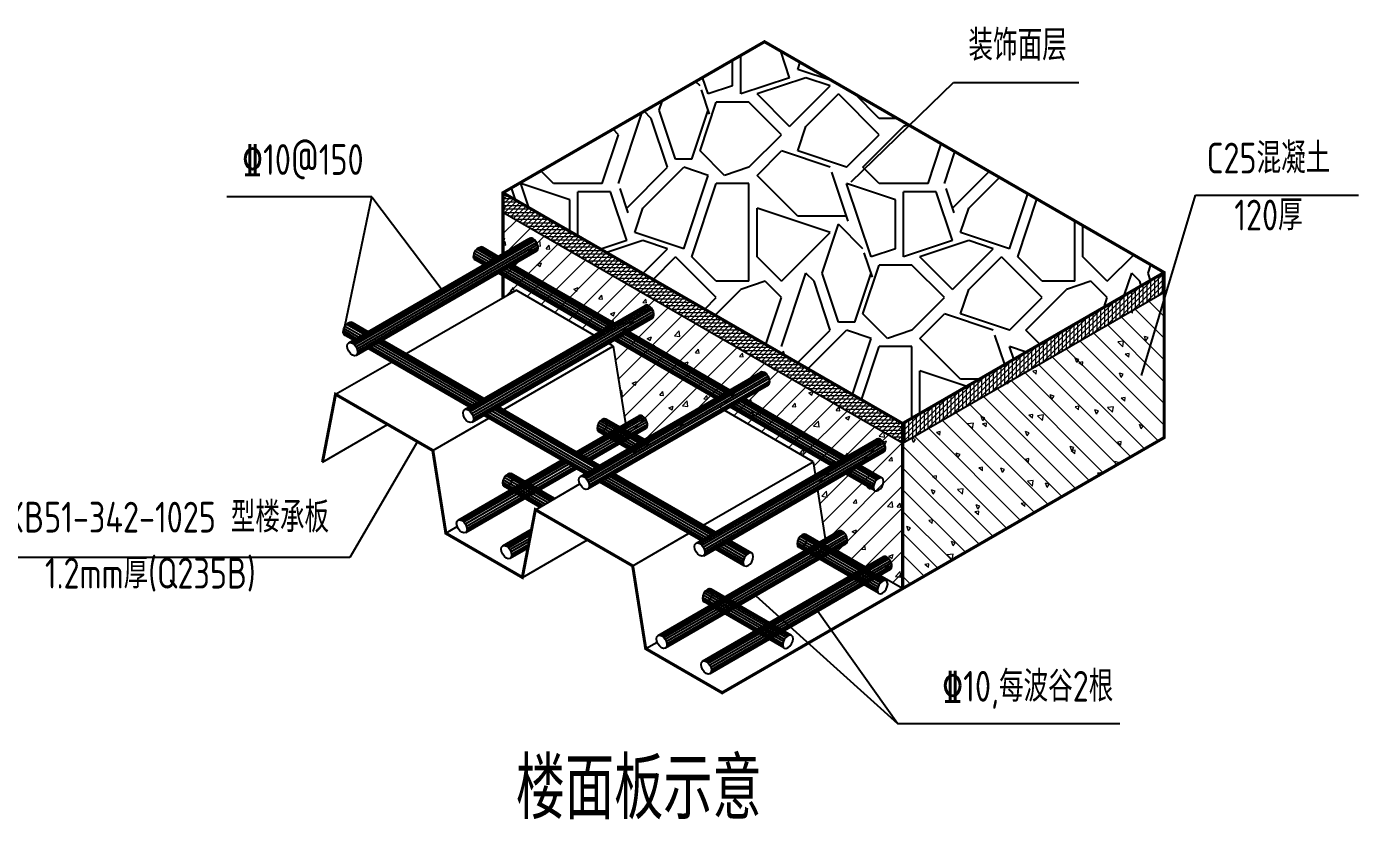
# Model space of a CAD drawing. Extents: x 180850 to 1400258, y 48356 to 327067.
# Drawn here: x 628122 to 647631, y 151313 to 162925 of the extents above; entities that cross this region are included whole.
import ezdxf
from ezdxf.enums import TextEntityAlignment as Align

# ---------------------------------------------------------------- set-up
doc = ezdxf.new("R2010")
doc.units = 0
doc.header["$LTSCALE"] = 1000
for name, color, linetype in [('NUM', 7, 'Continuous'), ('PZ', 202, 'Continuous'), ('REIN', 1, 'Continuous'), ('TEXT', 7, 'Continuous'), ('THICK', 6, 'Continuous'), ('YCX', 90, 'Continuous')]:
    doc.layers.add(name, color=color, linetype=linetype)
doc.layers.add('轮廓线', color=3, linetype='Continuous', lineweight=9)
doc.styles.add('TSSD_Norm', font='tssdeng.shx', dxfattribs={"bigfont": 'hztxt.shx'})

msp = doc.modelspace()

# ---------------------------------------------------------------- hatches: boundary and pattern name
at = {"layer": '轮廓线'}
h = msp.add_hatch(dxfattribs=at)
h.set_pattern_fill('木板', color=72, scale=40.5, style=0)
h.set_pattern_definition([(0, (502673.163, 199287.556), (0, 50.625), []), (45, (502673.163, 199287.556), (-35.79728, 35.79728), [])])
h.paths.add_polyline_path([(640955.36, 156824.35), (640955.36, 157112.04), (635100.52, 160492.34), (635100.52, 160204.65)])
h = msp.add_hatch(dxfattribs=at)
h.set_pattern_fill('木板', color=72, scale=45, angle=45, style=0)
h.set_pattern_definition([(45, (502673.163, 199287.556), (-39.774756, 39.774756), []), (90, (502673.163, 199287.556), (-56.25, 1e-14), [])])
h.paths.add_polyline_path([(644786.74, 159036.4), (644786.74, 159137.76, -0.72674955), (644776.16, 159170.33, -0.15824556), (644786.74, 159173.76), (644786.74, 159324.09), (640955.36, 157112.04), (640955.36, 156824.35)])

# ---------------------------------------------------------------- linework, layer by layer
at = {"layer": 'PZ', "color": 72, "true_color": 0x62cf02}
for p, q in [((639299.45, 162177.71), (639169.65, 162567.11)), ((638464.18, 162058.38), (638464.18, 162434.35)), ((638583.51, 161939.06), (638583.51, 162503.24)), ((639418.78, 162297.04), (639454.07, 162402.91)), ((637986.88, 162058.38), (637923.23, 162122.03)), ((638106.21, 161939.06), (638025.53, 162181.09)), ((639299.45, 162177.71), (638583.52, 161939.07)), ((639538.1, 162177.71), (638822.17, 161939.07)), ((639936.15, 162124.57), (639418.79, 162297.03)), ((639896.07, 162058.39), (639538.11, 162177.71)), ((638125.92, 161641.29), (638006.6, 161999.25)), ((638464.18, 162058.38), (638106.22, 161939.06)), ((639299.45, 161461.76), (638822.15, 161939.06)), ((639299.45, 161461.76), (639896.07, 162058.38)), ((639538.1, 161461.76), (640015.4, 161939.06)), ((640612.02, 161342.44), (640015.4, 161939.06)), ((640254.05, 161939.06), (640254.6, 161940.72)), ((640612.02, 161581.09), (640254.05, 161939.06)), ((637390.26, 161700.42), (637437.28, 161841.47)), ((637986.89, 161103.79), (638225.53, 161819.72)), ((638702.83, 161819.74), (638225.53, 161819.74)), ((639180.13, 161342.44), (638702.83, 161819.74)), ((636793.64, 160626.5), (637141.76, 161670.85)), ((637270.94, 161581.09), (637166.75, 161685.28)), ((637509.59, 160865.14), (637270.95, 161581.06)), ((637628.91, 160984.46), (637390.27, 161700.39)), ((637867.56, 160984.47), (638106.2, 161700.39)), ((640877.5, 161581.09), (640612.02, 161581.09)), ((636554.99, 160626.5), (636793.64, 161342.42)), ((636793.64, 161342.44), (636712.86, 161423.22)), ((638702.83, 160865.14), (639180.13, 161342.44)), ((639418.78, 161103.79), (639538.1, 161461.76)), ((640134.72, 160865.14), (640612.02, 161342.44)), ((640373.37, 160865.14), (640969.99, 161461.76)), ((641042.38, 161485.89), (640970, 161461.77)), ((641327.96, 160626.5), (641522.11, 161208.92)), ((637867.56, 160984.47), (637628.91, 160984.47)), ((638344.86, 160745.82), (637986.88, 161103.79)), ((638822.15, 160745.82), (639180.13, 161103.79)), ((639896.07, 160865.14), (639180.15, 161103.78)), ((640134.72, 160865.14), (639418.79, 161103.78)), ((641566.61, 160626.5), (641722.24, 161093.38)), ((635839.05, 160626.49), (635653.78, 160811.76)), ((636912.97, 160268.52), (637509.59, 160865.14)), ((637151.61, 160268.52), (637748.24, 160865.14)), ((638106.21, 160745.82), (637748.24, 160865.14)), ((638702.83, 160865.14), (638344.86, 160745.82)), ((640158.67, 160077.34), (639920.03, 160793.26)), ((640612.02, 160626.49), (640373.37, 160865.14)), ((641685.94, 160268.52), (642222.16, 160804.75)), ((635282.37, 160387.35), (635223.67, 160563.44)), ((635479.38, 160273.6), (635361.75, 160626.49)), ((636077.69, 160387.85), (635361.77, 160626.49)), ((636554.99, 160626.49), (635839.04, 160626.49)), ((636316.34, 160626.49), (635839.05, 160626.49)), ((637748.24, 159671.9), (638106.21, 160745.82)), ((637867.56, 159552.58), (638225.53, 160626.5)), ((638702.83, 160626.49), (638225.53, 160626.49)), ((638702.83, 159194.6), (638702.83, 160626.49)), ((639418.78, 160149.2), (638822.15, 160745.82)), ((640492.69, 159552.57), (640134.72, 160626.49)), ((640850.66, 160387.85), (640134.74, 160626.49)), ((641327.96, 160626.49), (640612.01, 160626.49)), ((641089.31, 160626.49), (640612.02, 160626.49)), ((641924.59, 160268.52), (642373.46, 160717.39)), ((636077.7, 159928.16), (636077.7, 160387.84)), ((636674.31, 160507.17), (636197.02, 160507.17)), ((636197.02, 159859.27), (636197.02, 160507.16)), ((636912.97, 159791.22), (636674.33, 160507.15)), ((636936.22, 160198.77), (636816.9, 160556.73)), ((640850.67, 159671.9), (640850.67, 160387.84)), ((641447.28, 160507.17), (640969.99, 160507.17)), ((640969.99, 159552.57), (640969.99, 160507.16)), ((641685.94, 159791.22), (641447.3, 160507.15)), ((641710.17, 160195.82), (641590.85, 160553.78)), ((642521.21, 159671.9), (642789.61, 160477.13)), ((642640.53, 159552.58), (642923.04, 160400.09)), ((637032.29, 159910.55), (637151.61, 160268.51)), ((638822.15, 159552.57), (638822.15, 160268.52)), ((639896.07, 159910.55), (638822.15, 160268.52)), ((641805.26, 159910.55), (641924.58, 160268.51)), ((640134.72, 160149.2), (639418.77, 160149.2)), ((639776.75, 159313.93), (640015.39, 160029.85)), ((640373.37, 159671.9), (640015.4, 160029.87)), ((643475.8, 159194.6), (643475.8, 160080.96)), ((643595.12, 159552.57), (643595.12, 160012.06)), ((636912.96, 159791.22), (636533.8, 159664.83)), ((637151.61, 159791.22), (636621.15, 159614.4)), ((637748.23, 159671.9), (637032.31, 159910.54)), ((637509.58, 159671.9), (637151.62, 159791.22)), ((639180.13, 159194.6), (639896.07, 159910.55)), ((641685.93, 159791.22), (640970.01, 159552.58)), ((641924.58, 159791.22), (641208.66, 159552.58)), ((642521.2, 159671.9), (641805.28, 159910.54)), ((642282.56, 159671.9), (641924.59, 159791.22)), ((637147.94, 159310.25), (637509.59, 159671.9)), ((640512.66, 159254.04), (640393.34, 159612)), ((640850.66, 159671.9), (640492.7, 159552.58)), ((641685.94, 159075.28), (642282.56, 159671.9)), ((637299.24, 159222.9), (637628.91, 159552.57)), ((638225.53, 158955.95), (637628.91, 159552.57)), ((638225.53, 159194.6), (637867.56, 159552.57)), ((639180.13, 159194.6), (638822.15, 159552.57)), ((640373.37, 158717.31), (640612.01, 159433.23)), ((641089.31, 159433.25), (640612.02, 159433.25)), ((641566.61, 158955.95), (641089.32, 159433.25)), ((641685.94, 159075.28), (641208.64, 159552.57)), ((641924.59, 159075.28), (642401.88, 159552.57)), ((642998.5, 158955.95), (642401.88, 159552.57)), ((642998.5, 159194.6), (642640.53, 159552.57)), ((643953.1, 159194.6), (643595.13, 159552.57)), ((643953.1, 159194.6), (644340.32, 159581.83)), ((644549.72, 159313.93), (644590.81, 159437.2)), ((638702.83, 159194.6), (638225.53, 159194.6)), ((638941.47, 159194.6), (638583.51, 159075.28)), ((639180.13, 158955.95), (638941.48, 159194.6)), ((639180.13, 158240.01), (639538.1, 159313.93)), ((639657.42, 159194.6), (639538.1, 159313.93)), ((639896.07, 158478.65), (639657.43, 159194.58)), ((640015.4, 158597.98), (639776.76, 159313.9)), ((640254.05, 158597.98), (640492.69, 159313.91)), ((643475.8, 159194.6), (642998.5, 159194.6)), ((643714.44, 159194.6), (643356.48, 159075.28)), ((643953.1, 158955.95), (643714.45, 159194.6)), ((644201.91, 158986.44), (644311.07, 159313.93)), ((644430.39, 159194.6), (644311.07, 159313.93)), ((644451.71, 159130.66), (644430.4, 159194.58)), ((644585.13, 159207.69), (644549.73, 159313.9)), ((638207.02, 158698.79), (638583.51, 159075.28)), ((641805.26, 158717.31), (641924.58, 159075.27)), ((642759.86, 158478.66), (643356.48, 159075.28)), ((638055.73, 158786.15), (638225.53, 158955.95)), ((638951.19, 158269.15), (639180.12, 158955.94)), ((641089.32, 158478.66), (641566.61, 158955.95)), ((642521.21, 158478.66), (642998.5, 158955.95)), ((643906.38, 158815.82), (643953.09, 158955.94)), ((640731.34, 158359.33), (640373.37, 158717.3)), ((641208.64, 158359.33), (641566.61, 158717.3)), ((642282.56, 158478.66), (641566.63, 158717.3)), ((642521.2, 158478.66), (641805.28, 158717.3)), ((639417.4, 157999.98), (639896.07, 158478.66)), ((639568.7, 157912.63), (640134.72, 158478.66)), ((640254.04, 158597.98), (640015.39, 158597.98)), ((640492.69, 158359.33), (640134.73, 158478.65)), ((641089.31, 158478.65), (640731.35, 158359.33)), ((642965.76, 158272.75), (642759.86, 158478.66)), ((640218.7, 157537.35), (640492.69, 158359.34)), ((640352.12, 157460.32), (640612.02, 158240.01)), ((641089.31, 158240.01), (640612.02, 158240.01)), ((641089.32, 157189.38), (641089.32, 158240.01)), ((641805.26, 157762.71), (641208.64, 158359.33)), ((642450.38, 157975.19), (642306.77, 158406.01)), ((642583.8, 158052.22), (642521.21, 158240.01)), ((642767.09, 158158.05), (642521.23, 158240)), ((639222.66, 158112.42), (639203.64, 158169.48)), ((641893.58, 157653.72), (641208.64, 157882.04)), ((641208.64, 157258.27), (641208.64, 157882.03)), ((642082.35, 157762.71), (641805.26, 157762.71))]:
    msp.add_line(p, q, dxfattribs=at)
at = {"layer": 'PZ', "extrusion": (-0.707107, -0.408248, 0.57735)}
for p, q in [((640955.36, 156824.35), (635100.52, 160204.65)), ((637172.54, 156877.52), (637043.33, 156952.12)), ((640409.61, 155008.6), (639970.76, 155261.97)), ((640955.36, 154693.51), (640623.11, 154885.34))]:
    msp.add_line(p, q, dxfattribs=at)
at = {"layer": 'PZ', "extrusion": (0.707107, -0.408248, 0.57735)}
msp.add_line((640955.36, 156824.35), (644786.74, 159036.4), dxfattribs=at)
at = {"layer": 'PZ', "const_width": 45}
for points in [[(640955.36, 154693.51), (644786.74, 156905.56), (644786.74, 159324.09), (638931.89, 162704.38), (635100.52, 160492.34), (635100.52, 159598.53)], [(640955.36, 157112.04), (635100.52, 160492.34)]]:
    msp.add_lwpolyline(points, dxfattribs=at)
at = {"layer": 'PZ'}
for points in [[(635100.52, 159273.72, 45, 45, 0), (635100.52, 158955.62, 0, 0, 0)], [(640955.36, 154693.51, 45, 45, 0), (640955.36, 157112.04, 45, 45, 0), (644786.74, 159324.09, 0, 0, 0)]]:
    msp.add_lwpolyline(points, format="xyseb", dxfattribs=at)
at = {"layer": 'REIN'}
for p, q in [((637070.24, 156712.54), (636481.04, 157052.76)), ((637104.38, 156732.26), (636489.35, 157087.39)), ((637139.95, 156752.8), (636504.93, 157119.47)), ((637175.46, 156773.29), (636526.63, 157147.94)), ((637202.5, 156788.91), (636548.24, 157166.69)), ((637222.62, 156800.53), (636569.24, 157177.8)), ((637235.92, 156808.2), (636589.04, 157181.72)), ((637241.81, 156811.6), (636608.58, 157177.23)), ((637241.82, 156811.61), (636609.33, 157176.82)), ((637049.27, 156700.44), (636481.22, 157028.44)), ((637036.36, 156692.98), (636486.14, 157010.69)), ((637028.32, 156688.35), (636498.75, 156994.13)), ((635718.58, 155932.17), (635103.55, 156287.3)), ((635754.15, 155952.7), (635119.12, 156319.38)), ((635789.66, 155973.2), (635140.82, 156347.85)), ((635816.69, 155988.81), (635162.44, 156366.59)), ((635836.82, 156000.43), (635183.44, 156377.71)), ((635850.12, 156008.11), (635203.24, 156381.63)), ((635856.01, 156011.51), (635222.78, 156377.13)), ((635856.01, 156011.51), (635223.52, 156376.73)), ((635684.43, 155912.45), (635095.23, 156252.67)), ((635663.47, 155900.35), (635095.42, 156228.35)), ((635650.55, 155892.89), (635100.34, 156210.59)), ((635642.52, 155888.25), (635112.95, 156194.04)), ((640673.42, 154808.17), (639496.66, 155487.65)), ((640693.23, 154812.09), (639516.47, 155491.58)), ((640714.15, 154806.82), (639536, 155487.08)), ((640714.15, 154806.82), (639536.75, 155486.67)), ((640585.22, 154683.13), (639408.46, 155362.61)), ((640585.4, 154658.81), (639408.64, 155338.29)), ((640590.33, 154641.06), (639413.56, 155320.54)), ((640593.53, 154717.76), (639416.77, 155397.24)), ((640602.93, 154624.5), (639426.17, 155303.98)), ((640609.11, 154749.84), (639432.35, 155429.32)), ((640630.81, 154778.31), (639454.05, 155457.79)), ((640652.42, 154797.06), (639475.66, 155476.54)), ((639199.42, 153883.03), (638022.66, 154562.52)), ((639199.6, 153858.72), (638022.84, 154538.2)), ((639204.52, 153840.96), (638027.76, 154520.45)), ((639207.73, 153917.67), (638030.97, 154597.15)), ((639223.31, 153949.74), (638046.55, 154629.23)), ((639245.01, 153978.22), (638068.24, 154657.7)), ((639266.62, 153996.96), (638089.86, 154676.44)), ((639287.62, 154008.08), (638110.86, 154687.56)), ((639307.42, 154012), (638130.66, 154691.48)), ((639328.34, 154006.73), (638150.2, 154686.99)), ((639328.34, 154006.73), (638150.94, 154686.58)), ((639217.13, 153824.41), (638040.37, 154503.89))]:
    msp.add_line(p, q, dxfattribs=at)
at = {"layer": 'REIN', "extrusion": (0, 0, -1)}
for centre in [(636556.26, 157084), (635170.46, 156283.9), (639483.68, 155393.85), (640660.44, 154714.37), (638097.88, 154593.75), (639274.64, 153914.27)]:
    msp.add_ellipse(centre, major_axis=(-53.34, -92.66), ratio=0.58227377, dxfattribs=at)
at = {"layer": 'THICK', "color": 4}
for p, q in [((632841.76, 158294.28), (635486.34, 159821.31)), ((632862.68, 158299.56), (635507.26, 159826.58)), ((632882.49, 158295.64), (635527.06, 159822.66)), ((632903.49, 158284.52), (635548.06, 159811.54)), ((632925.1, 158265.78), (635569.68, 159792.8)), ((632946.8, 158237.3), (635591.37, 159764.33)), ((632952.98, 158111.96), (635597.55, 159638.99)), ((632962.38, 158205.22), (635606.95, 159732.25)), ((632965.58, 158128.52), (635610.16, 159655.55)), ((632970.51, 158146.28), (635615.08, 159673.3)), ((632970.69, 158170.59), (635615.27, 159697.62)), ((634537.92, 157315.01), (637182.5, 158842.03)), ((634558.84, 157320.28), (637203.42, 158847.3)), ((634578.65, 157316.36), (637223.22, 158843.38)), ((634599.65, 157305.24), (637244.22, 158832.27)), ((634621.26, 157286.5), (637265.84, 158813.52)), ((634642.96, 157258.02), (637287.53, 158785.05)), ((634649.13, 157132.69), (637293.71, 158659.71)), ((634658.53, 157225.95), (637303.11, 158752.97)), ((634661.74, 157149.24), (637306.32, 158676.27)), ((634666.67, 157167), (637311.24, 158694.02)), ((634666.85, 157191.31), (637311.42, 158718.34)), ((636234.15, 156335.69), (638878.73, 157862.71)), ((636255.07, 156340.96), (638899.65, 157867.98)), ((636274.88, 156337.04), (638919.45, 157864.06)), ((636295.88, 156325.92), (638940.45, 157852.95)), ((636317.49, 156307.18), (638962.07, 157834.2)), ((636339.19, 156278.7), (638983.77, 157805.73)), ((636345.37, 156153.37), (638989.94, 157680.39)), ((636354.77, 156246.63), (638999.34, 157773.65)), ((636357.98, 156169.92), (639002.55, 157696.95)), ((636362.9, 156187.68), (639007.47, 157714.7)), ((636363.08, 156211.99), (639007.66, 157739.02)), ((637929.91, 155356.64), (640574.49, 156883.66)), ((637950.83, 155361.91), (640595.41, 156888.94)), ((637970.64, 155357.99), (640615.21, 156885.02)), ((637991.64, 155346.87), (640636.21, 156873.9)), ((638013.25, 155328.13), (640657.83, 156855.16)), ((638034.95, 155299.66), (640679.52, 156826.68)), ((638041.13, 155174.32), (640685.7, 156701.34)), ((638050.53, 155267.58), (640695.1, 156794.61)), ((638053.74, 155190.87), (640698.31, 156717.9)), ((638058.66, 155208.63), (640703.23, 156735.66)), ((638058.84, 155232.95), (640703.42, 156759.97))]:
    msp.add_line(p, q, dxfattribs=at)
at = {"layer": 'THICK', "color": 70}
for p, q in [((634895.31, 159480.04), (634679.77, 159604.5)), ((634930.87, 159500.57), (634695.4, 159636.54)), ((634966.38, 159521.08), (634717.16, 159664.98)), ((634993.42, 159536.69), (634738.85, 159683.68)), ((635013.54, 159548.31), (634759.95, 159694.73)), ((635026.84, 159555.99), (634780.02, 159698.51)), ((635032.41, 159559.2), (634799.9, 159693.44)), ((634861.16, 159460.32), (634671.37, 159569.91)), ((634840.2, 159448.22), (634671.45, 159545.65)), ((634827.28, 159440.76), (634676.2, 159528)), ((634819.25, 159436.12), (634699.6, 159505.21)), ((636662.44, 158541.74), (635179.86, 159397.81)), ((636689.48, 158557.35), (635206.9, 159413.42)), ((636709.6, 158568.97), (635227.02, 159425.04)), ((636722.9, 158576.65), (635240.32, 159432.72)), ((636728.56, 158579.92), (635245.9, 159435.94)), ((636515.31, 158456.79), (635032.73, 159312.85)), ((636523.34, 158461.42), (635040.77, 159317.49)), ((636536.26, 158468.88), (635053.68, 159324.95)), ((636557.22, 158480.99), (635074.64, 159337.05)), ((636591.37, 158500.7), (635108.79, 159356.77)), ((636626.93, 158521.24), (635144.36, 159377.31)), ((632952.09, 158357.99), (632762.18, 158467.64)), ((632931.12, 158345.88), (632762.27, 158443.38)), ((632918.21, 158338.42), (632767.01, 158425.73)), ((632986.23, 158377.7), (632770.58, 158502.23)), ((633021.8, 158398.24), (632786.21, 158534.27)), ((633057.3, 158418.74), (632807.97, 158562.71)), ((633084.34, 158434.35), (632829.66, 158581.41)), ((633104.47, 158445.97), (632850.77, 158592.46)), ((633117.76, 158453.65), (632870.83, 158596.24)), ((633123.33, 158456.87), (632890.71, 158591.17)), ((638358.57, 157562.36), (636875.92, 158418.47)), ((638385.61, 157577.97), (636902.96, 158434.08)), ((638405.73, 157589.6), (636923.08, 158445.7)), ((638419.03, 157597.27), (636936.38, 158453.38)), ((638424.8, 157600.6), (636942.06, 158456.66)), ((632910.18, 158333.79), (632790.41, 158402.94)), ((634627.18, 157366.55), (633144.6, 158222.61)), ((634648.15, 157378.65), (633165.57, 158234.72)), ((634682.29, 157398.37), (633199.72, 158254.44)), ((634717.86, 157418.9), (633235.28, 158274.97)), ((634753.36, 157439.4), (633270.78, 158295.47)), ((634780.4, 157455.02), (633297.82, 158311.08)), ((634800.53, 157466.64), (633317.95, 158322.7)), ((634813.82, 157474.32), (633331.25, 158330.38)), ((634819.49, 157477.59), (633336.82, 158333.6)), ((638211.44, 157477.41), (636728.79, 158333.52)), ((638219.48, 157482.05), (636736.83, 158338.16)), ((638232.39, 157489.5), (636749.74, 158345.61)), ((638253.35, 157501.61), (636770.7, 158357.72)), ((638287.5, 157521.33), (636804.85, 158377.43)), ((638323.07, 157541.86), (636840.42, 158397.97)), ((634606.24, 157354.45), (633123.66, 158210.52)), ((634614.27, 157359.09), (633131.69, 158215.16)), ((638424.93, 157600.68), (638010.53, 157839.96)), ((640054.23, 156583.26), (638572.05, 157439.09)), ((640081.27, 156598.87), (638599.09, 157454.71)), ((640101.39, 156610.49), (638619.22, 157466.33)), ((640114.69, 156618.17), (638632.51, 157474.01)), ((640120.55, 156621.55), (638638.29, 157477.34)), ((640120.59, 156621.57), (638638.41, 157477.41)), ((636323.31, 156387.17), (634840.66, 157243.28)), ((636344.28, 156399.27), (634861.63, 157255.38)), ((636378.43, 156418.99), (634895.77, 157275.1)), ((636413.99, 156439.53), (634931.34, 157295.64)), ((636449.49, 156460.03), (634966.84, 157316.14)), ((636476.53, 156475.64), (634993.88, 157331.75)), ((636496.66, 156487.26), (635014.01, 157343.37)), ((636509.96, 156494.94), (635027.31, 157351.05)), ((636515.72, 156498.27), (635032.98, 157354.33)), ((639907.1, 156498.3), (638424.93, 157354.14)), ((639915.14, 156502.94), (638432.96, 157358.78)), ((639928.05, 156510.4), (638445.87, 157366.24)), ((639949.01, 156522.5), (638466.84, 157378.34)), ((639983.16, 156542.22), (638500.98, 157398.06)), ((640018.73, 156562.76), (638536.55, 157418.59)), ((636302.37, 156375.07), (634819.72, 157231.18)), ((636310.4, 156379.71), (634827.75, 157235.82)), ((636515.85, 156498.34), (636101.34, 156737.69)), ((640593.38, 156303.17), (640294.75, 156475.6)), ((640614.38, 156314.28), (640314.88, 156487.22)), ((640634.18, 156318.21), (640328.17, 156494.9)), ((640655.1, 156312.93), (640334.05, 156498.29)), ((640655.1, 156312.93), (640334.07, 156498.3)), ((638039.94, 155420.17), (636557.76, 156276.01)), ((638074.08, 155439.89), (636591.91, 156295.72)), ((638109.65, 155460.42), (636627.47, 156316.26)), ((638145.15, 155480.92), (636662.98, 156336.76)), ((638172.19, 155496.53), (636690.01, 156352.37)), ((638192.32, 155508.16), (636710.14, 156363.99)), ((638205.62, 155515.83), (636723.44, 156371.67)), ((638211.48, 155519.22), (636729.21, 156375.01)), ((638211.51, 155519.24), (636729.33, 156375.07)), ((640543.89, 156130.61), (640120.59, 156375.04)), ((640531.28, 156147.17), (640128.62, 156379.67)), ((640526.36, 156164.92), (640141.53, 156387.13)), ((640526.17, 156189.24), (640162.5, 156399.24)), ((640534.49, 156223.87), (640196.64, 156418.95)), ((640550.07, 156255.95), (640232.21, 156439.49)), ((640571.76, 156284.42), (640267.71, 156459.99)), ((637998.03, 155395.97), (636515.85, 156251.81)), ((638006.06, 155400.61), (636523.88, 156256.44)), ((638018.97, 155408.06), (636536.8, 156263.9)), ((638616.99, 155086.97), (638253.42, 155296.9)), ((638625.3, 155121.6), (638287.57, 155316.62)), ((638640.88, 155153.68), (638323.13, 155337.15)), ((638662.57, 155182.15), (638358.64, 155357.65)), ((638684.19, 155200.9), (638385.67, 155373.27)), ((638705.19, 155212.01), (638405.8, 155384.89)), ((638724.99, 155215.94), (638419.1, 155392.57)), ((638745.91, 155210.66), (638424.97, 155395.96)), ((638745.91, 155210.66), (638424.99, 155395.97)), ((638634.7, 155028.34), (638211.51, 155272.7)), ((638622.09, 155044.9), (638219.54, 155277.34)), ((638617.17, 155062.65), (638232.46, 155284.8))]:
    msp.add_line(p, q, dxfattribs=at)
at = {"layer": 'THICK'}
for p, q in [((633679.99, 158135.48), (635291.44, 159065.85)), ((632647.67, 157539.47), (633466.79, 158012.39))]:
    msp.add_line(p, q, dxfattribs=at)
at = {"layer": 'THICK', "extrusion": (0.707107, -0.408248, 0.57735)}
for p, q in [((636430.84, 158408.01), (635291.44, 159065.85)), ((636716.96, 158242.82), (636644.34, 158284.75)), ((636716.96, 158242.82), (636894.87, 157112.93)), ((639644.38, 156552.67), (638340.57, 157305.43)), ((639644.38, 156552.67), (639674.13, 156363.78)), ((639709.71, 156137.79), (639822.3, 155422.79))]:
    msp.add_line(p, q, dxfattribs=at)
at = {"layer": 'THICK', "extrusion": (0, 0.816497, 0.57735)}
for p, q in [((635105.51, 157312.45), (636716.96, 158242.82)), ((632456.75, 156547.43), (633411.35, 157098.56)), ((634073.2, 156716.44), (634892.23, 157189.31)), ((638032.93, 155622.3), (639644.38, 156552.67)), ((635575.09, 155849.32), (636226.88, 156225.63)), ((634264.12, 155503.95), (634431.59, 155600.64)), ((637000.62, 155026.3), (637819.48, 155499.06)), ((635384.17, 154857.28), (636338.77, 155408.42)), ((637191.54, 153813.8), (637358.87, 153910.41))]:
    msp.add_line(p, q, dxfattribs=at)
at = {"layer": 'THICK', "color": 241}
for p, q in [((636173.02, 156696.12), (637088.84, 157224.93)), ((636178.92, 156692.72), (637109.76, 157230.21)), ((636192.22, 156685.04), (637129.57, 157226.29)), ((636212.34, 156673.42), (637150.57, 157215.17)), ((636239.38, 156657.81), (637172.18, 157196.43)), ((636274.89, 156637.31), (637193.88, 157167.95)), ((636310.45, 156616.78), (637209.45, 157135.87)), ((636344.6, 156597.06), (637217.77, 157101.24)), ((636365.57, 156584.96), (637217.58, 157076.93)), ((636378.48, 156577.5), (637212.66, 157059.17)), ((636386.52, 156572.86), (637200.05, 157042.61)), ((634444.27, 155697.91), (635959.69, 156572.94)), ((634465.19, 155703.18), (635965.58, 156569.54)), ((634484.99, 155699.26), (635978.88, 156561.86)), ((634505.99, 155688.14), (635999.01, 156550.24)), ((634527.6, 155669.4), (636026.05, 156534.63)), ((634549.3, 155640.93), (636061.55, 156514.13)), ((634564.88, 155608.85), (636097.12, 156493.59)), ((634573.01, 155549.9), (636152.23, 156461.77)), ((634573.19, 155574.22), (636131.26, 156473.87)), ((634555.48, 155515.59), (636173.17, 156449.67)), ((634568.09, 155532.14), (636165.14, 156454.31)), ((635096.62, 155321.27), (635520.58, 155566.08)), ((635117.54, 155326.54), (635519.11, 155558.42)), ((635137.34, 155322.62), (635515.78, 155541.14)), ((635158.34, 155311.51), (635510.75, 155514.99)), ((637371.69, 154007.76), (640016.26, 155534.79)), ((637392.61, 154013.03), (640037.18, 155540.06)), ((637412.41, 154009.11), (640056.99, 155536.14)), ((637433.41, 153998), (640077.99, 155525.02)), ((637455.03, 153979.25), (640099.6, 155506.28)), ((635179.96, 155292.76), (635503.99, 155479.87)), ((635201.66, 155264.29), (635495.11, 155433.74)), ((635217.23, 155232.21), (635486.22, 155387.53)), ((635220.44, 155155.51), (635469.21, 155299.15)), ((635225.36, 155173.26), (635472.44, 155315.93)), ((635225.55, 155197.58), (635477.68, 155343.17)), ((637476.72, 153950.78), (640121.3, 155477.8)), ((637482.9, 153825.44), (640127.48, 155352.47)), ((637492.3, 153918.7), (640136.88, 155445.73)), ((637495.51, 153842), (640140.09, 155369.02)), ((637500.43, 153859.75), (640145.01, 155386.78)), ((637500.62, 153884.07), (640145.19, 155411.09)), ((635207.83, 155138.95), (635467.2, 155288.72)), ((638024.04, 153631.12), (640668.62, 155158.15)), ((638044.96, 153636.4), (640689.54, 155163.42)), ((638064.77, 153632.48), (640709.34, 155159.5)), ((638085.77, 153621.36), (640730.34, 155148.39)), ((638107.38, 153602.62), (640751.95, 155129.64)), ((638129.08, 153574.14), (640773.65, 155101.17)), ((638135.25, 153448.8), (640779.83, 154975.83)), ((638144.65, 153542.06), (640789.23, 155069.09)), ((638147.86, 153465.36), (640792.44, 154992.39)), ((638152.78, 153483.12), (640797.36, 155010.14)), ((638152.97, 153507.43), (640797.54, 155034.46))]:
    msp.add_line(p, q, dxfattribs=at)
at = {"layer": 'THICK', "extrusion": (-0.707107, -0.408248, 0.57735)}
msp.add_line((635575.09, 155849.32), (635384.17, 154857.28), dxfattribs=at)
at = {"layer": 'THICK'}
msp.add_lwpolyline([(640955.36, 154693.51, 45, 45, 0), (638311.6, 153167.13, 45, 45, 0), (637191.54, 153813.8, 45, 45, 0), (637000.62, 155026.3, 45, 45, 0), (635575.09, 155849.32, 45, 45, 0), (635384.17, 154857.28, 45, 45, 0), (634264.12, 155503.95, 45, 45, 0), (634073.2, 156716.44, 45, 45, 0), (632647.67, 157539.47, 45, 45, 0), (632456.75, 156547.43, 0, 0, 0)], format="xyseb", dxfattribs=at)
at = {"layer": 'THICK', "color": 4}
for centre, start_param, end_param in [((635540.04, 159728.86), 6.20421721, 9.43147656), ((635539.23, 159728.21), 6.18766292, 6.3802385), ((637236.2, 158749.58), 6.20421721, 9.43147656), ((637235.39, 158748.93), 6.18766292, 6.3802385), ((638932.43, 157770.26), 6.20421721, 9.43147656), ((638931.62, 157769.61), 6.18766292, 6.3802385), ((640628.19, 156791.21), 6.20421721, 9.43147656), ((640627.38, 156790.56), 6.18766292, 6.3802385)]:
    msp.add_ellipse(centre, major_axis=(53.34, -92.66), ratio=0.58227377, start_param=start_param, end_param=end_param, dxfattribs=at)
at = {"layer": 'THICK', "color": 70, "extrusion": (0, 0, -1)}
for centre in [(634746.55, 159600.77), (632837.37, 158498.5)]:
    msp.add_ellipse(centre, major_axis=(-53.34, -92.66), ratio=0.58227377, start_param=6.17075867, end_param=9.42624974, dxfattribs=at)
at = {"layer": 'THICK', "color": 4}
for centre in [(632895.47, 158201.83), (634591.63, 157222.55), (636287.86, 156243.23), (637983.62, 155264.18)]:
    msp.add_ellipse(centre, major_axis=(53.34, -92.66), ratio=0.58227377, dxfattribs=at)
at = {"layer": 'THICK', "color": 241}
for centre in [(637142.54, 157132.48), (640069.97, 155442.33), (640722.32, 155065.7)]:
    msp.add_ellipse(centre, major_axis=(53.34, -92.66), ratio=0.58227377, start_param=6.20421721, end_param=9.43147656, dxfattribs=at)
at = {"layer": 'THICK', "color": 70, "extrusion": (0, 0, -1)}
for centre in [(640601.4, 156220.48), (638692.21, 155118.21)]:
    msp.add_ellipse(centre, major_axis=(-53.34, -92.66), ratio=0.58227377, dxfattribs=at)
at = {"layer": 'THICK', "color": 241}
for centre in [(634497.97, 155605.45), (635150.32, 155228.82), (637425.39, 153915.31), (638077.74, 153538.67)]:
    msp.add_ellipse(centre, major_axis=(53.34, -92.66), ratio=0.58227377, dxfattribs=at)
at = {"layer": 'YCX'}
for p, q in [((640200.31, 160651.93), (641702.82, 162107.53)), ((641702.82, 162107.53), (643537.1, 162107.53)), ((633178.53, 160433), (631056.44, 160433)), ((632786.21, 158534.27), (633178.53, 160433)), ((633178.53, 160433), (634225.78, 159048.03)), ((644453.14, 157813.92), (645245.34, 160454.41)), ((645245.34, 160454.41), (647631.38, 160454.41)), ((633847.39, 156846.81), (632857.46, 155149.26)), ((632857.46, 155149.26), (627232.29, 155149.26)), ((638805.19, 154588.95), (640879.79, 152716.19)), ((640879.79, 152716.19), (639710.58, 154358.43)), ((640879.79, 152716.19), (644139.47, 152716.19))]:
    msp.add_line(p, q, dxfattribs=at)
at = {"layer": '轮廓线', "color": 72, "true_color": 0x62cf02}
for p, q in [((635100.52, 159887.96), (635301.29, 160088.73)), ((635100.52, 159569.76), (635503.02, 159972.26)), ((635100.52, 159251.57), (635704.75, 159855.8)), ((635100.52, 159818.68), (635127.99, 159829.22)), ((635100.52, 159781.06), (635109.74, 159774.84)), ((635100.52, 159743.43), (635131.58, 159780.45)), ((635109.71, 159774.73), (635127.96, 159829.12)), ((635141.96, 159723.93), (635131.55, 159780.34)), ((635570.57, 159720.23), (635640.67, 159793.28)), ((635650.58, 159707.73), (635640.64, 159793.2)), ((635100.52, 159727.66), (635141.99, 159724.03)), ((635153.17, 158986.02), (635906.48, 159739.33)), ((635456.12, 158970.77), (636108.21, 159622.86)), ((635570.57, 159720.23), (635650.61, 159707.81)), ((635733.73, 159672.26), (635777.12, 159723.97)), ((635733.73, 159672.26), (635787.52, 159667.56)), ((635787.49, 159667.45), (635777.08, 159723.87)), ((635602.19, 159442.67), (635665.2, 159466.86)), ((635602.19, 159442.67), (635646.96, 159412.48)), ((635646.92, 159412.37), (635665.17, 159466.76)), ((635657.85, 158854.3), (636309.93, 159506.39)), ((635859.58, 158737.83), (636511.66, 159389.92)), ((636061.31, 158621.36), (636713.39, 159273.45)), ((635213.07, 159051.77), (635256.46, 159103.48)), ((635213.07, 159051.77), (635259.94, 159047.67)), ((635266.05, 159051.19), (635256.43, 159103.37)), ((635858.6, 158995.29), (635901.99, 159047)), ((635912.37, 158990.48), (635901.96, 159046.89)), ((636139.4, 159080.32), (636202.42, 159104.51)), ((636139.4, 159080.32), (636184.17, 159050.12)), ((636184.14, 159050.02), (636202.39, 159104.4)), ((636263.03, 158504.9), (636915.12, 159156.98)), ((636464.76, 158388.43), (637116.85, 159040.52)), ((644786.74, 158997.36), (644761.99, 159022.11)), ((635858.6, 158995.29), (635912.4, 158990.58)), ((636504.14, 158938.81), (636547.53, 158990.52)), ((636504.14, 158938.81), (636557.93, 158934.11)), ((636557.9, 158934), (636547.49, 158990.42)), ((636666.49, 158271.96), (637318.58, 158924.05)), ((636749.42, 158036.69), (637520.31, 158807.58)), ((637149.67, 158882.34), (637193.06, 158934.04)), ((637149.67, 158882.34), (637203.47, 158877.63)), ((637203.43, 158877.52), (637193.03, 158933.94)), ((644786.74, 158679.16), (644560.26, 158905.64)), ((636650.41, 158545.58), (636720.51, 158618.64)), ((636676.62, 158717.96), (636739.64, 158742.15)), ((636676.62, 158717.96), (636721.39, 158687.76)), ((636730.42, 158533.09), (636720.47, 158618.56)), ((636721.36, 158687.66), (636739.6, 158742.05)), ((636792.71, 157761.78), (637722.04, 158691.11)), ((644786.74, 158042.77), (644156.8, 158672.7)), ((644323.18, 158729.48), (644295.45, 158752.75)), ((644323.18, 158729.48), (644326.8, 158770.85)), ((644786.74, 158360.96), (644358.53, 158789.17)), ((636650.41, 158545.58), (636730.45, 158533.17)), ((636835.99, 157486.87), (637923.77, 158574.64)), ((636879.28, 157211.95), (638125.5, 158458.17)), ((637610.93, 158396.62), (637681.02, 158469.68)), ((637690.93, 158384.12), (637680.99, 158469.59)), ((644786.74, 157406.37), (643753.34, 158439.77)), ((644786.74, 157724.57), (643955.07, 158556.23)), ((636646.97, 158283.23), (636672.4, 158313.55)), ((636681.63, 158263.22), (636672.37, 158313.44)), ((636976.33, 156990.8), (638327.23, 158341.7)), ((637178.06, 156874.34), (638528.96, 158225.24)), ((637213.84, 158355.6), (637276.85, 158379.79)), ((637213.84, 158355.6), (637258.6, 158325.41)), ((637258.57, 158325.3), (637276.82, 158379.69)), ((637274.55, 158205.36), (637317.94, 158257.07)), ((637328.31, 158200.55), (637317.9, 158256.97)), ((637610.93, 158396.62), (637690.97, 158384.2)), ((644786.74, 157088.17), (643551.61, 158323.3)), ((644192.59, 158316.17), (644107.12, 158306.23)), ((644180.23, 158236.24), (644107.17, 158306.34)), ((644180.23, 158236.24), (644192.64, 158316.28)), ((644550.53, 158369.81), (644496.14, 158388.06)), ((644520.36, 158325.15), (644496.17, 158388.17)), ((644520.36, 158325.15), (644550.56, 158369.92)), ((637274.55, 158205.36), (637328.34, 158200.66)), ((637695.41, 157073.49), (638730.69, 158108.77)), ((637920.08, 158148.89), (637963.47, 158200.59)), ((637920.08, 158148.89), (637973.88, 158144.18)), ((637973.84, 158144.07), (637963.44, 158200.49)), ((638565.62, 158092.41), (638609.01, 158144.12)), ((638565.62, 158092.41), (638619.41, 158087.7)), ((638619.38, 158087.6), (638608.97, 158144.01)), ((644499.05, 156739.46), (643148.15, 158090.36)), ((644700.78, 156855.93), (643349.88, 158206.83)), ((643535.53, 158051.58), (643481.15, 158069.83)), ((643505.37, 158006.92), (643481.18, 158069.94)), ((643505.37, 158006.92), (643535.57, 158051.69)), ((644271.38, 158137.63), (644214.97, 158127.22)), ((644266.71, 158083.95), (644215, 158127.33)), ((644266.71, 158083.95), (644271.41, 158137.74)), ((637751.05, 157993.25), (637814.07, 158017.44)), ((637751.05, 157993.25), (637795.82, 157963.05)), ((637795.79, 157962.94), (637814.04, 158017.33)), ((638280.33, 157340.21), (638932.42, 157992.3)), ((638482.06, 157223.74), (639134.15, 157875.83)), ((639044.47, 157921.17), (639051.17, 157923.74)), ((639044.47, 157921.17), (639089.24, 157890.97)), ((639089.2, 157890.86), (639092.27, 157900.01)), ((644095.59, 156506.52), (642744.69, 157857.42)), ((642917.43, 157887.88), (642861.02, 157877.47)), ((642912.76, 157834.19), (642861.05, 157877.58)), ((642912.76, 157834.19), (642917.47, 157887.99)), ((644297.32, 156622.99), (642946.42, 157973.89)), ((643594.41, 158012.76), (643537.99, 158002.35)), ((643589.73, 157959.07), (643538.03, 158002.46)), ((643589.73, 157959.07), (643594.44, 158012.86)), ((644188.17, 157832.6), (644133.78, 157850.84)), ((644158, 157787.94), (644133.81, 157850.95)), ((644158, 157787.94), (644188.2, 157832.71)), ((636994.85, 157702.97), (637057.87, 157727.16)), ((636994.85, 157702.97), (637039.62, 157672.77)), ((637039.59, 157672.67), (637057.84, 157727.05)), ((638288.27, 157630.89), (638351.29, 157655.08)), ((638333, 157600.59), (638351.25, 157654.97)), ((638683.79, 157107.27), (639335.88, 157759.36)), ((638885.52, 156990.8), (639537.61, 157642.89)), ((642490.38, 157688.69), (642483.49, 157706.62)), ((642490.38, 157688.69), (642514.58, 157724.57)), ((643893.86, 156390.05), (642542.96, 157740.95)), ((644786.74, 157631.75), (644786.42, 157631.86)), ((644786.74, 157631.23), (644786.45, 157631.97)), ((636822.18, 157574.58), (636839.83, 157592.97)), ((636832.32, 157510.2), (636849.77, 157507.5)), ((636849.74, 157507.42), (636839.79, 157592.89)), ((637399.42, 157528.39), (637442.81, 157580.1)), ((637399.42, 157528.39), (637453.22, 157523.68)), ((637453.19, 157523.58), (637442.78, 157579.99)), ((637730.25, 157370.94), (637800.35, 157444)), ((637810.25, 157358.45), (637800.31, 157443.92)), ((638044.96, 157471.91), (638088.35, 157523.62)), ((638044.96, 157471.91), (638098.75, 157467.21)), ((638098.72, 157467.1), (638088.31, 157523.52)), ((638288.27, 157630.89), (638333.04, 157600.69)), ((638690.49, 157415.44), (638733.88, 157467.14)), ((638744.25, 157410.62), (638733.85, 157467.04)), ((639087.25, 156874.34), (639739.34, 157526.42)), ((639581.69, 157558.81), (639642.68, 157582.23)), ((639581.69, 157558.81), (639626.45, 157528.61)), ((639626.42, 157528.51), (639644.16, 157581.37)), ((643490.4, 156157.12), (642139.5, 157508.02)), ((643692.13, 156273.59), (642341.23, 157624.49)), ((643173.18, 157514.36), (643118.79, 157532.61)), ((643143.01, 157469.71), (643118.82, 157532.72)), ((643143.01, 157469.71), (643173.21, 157514.47)), ((644214.9, 157492.1), (644158.49, 157481.69)), ((644210.23, 157438.41), (644158.52, 157481.8)), ((644210.23, 157438.41), (644214.94, 157492.21)), ((637532.07, 157340.61), (637595.09, 157364.8)), ((637532.07, 157340.61), (637576.84, 157310.42)), ((637576.8, 157310.31), (637595.05, 157364.7)), ((637730.25, 157370.94), (637810.29, 157358.53)), ((638690.49, 157415.44), (638744.29, 157410.73)), ((638690.76, 157221.98), (638760.86, 157295.04)), ((638770.77, 157209.48), (638760.83, 157294.95)), ((638825.49, 157268.53), (638888.5, 157292.72)), ((638825.49, 157268.53), (638870.25, 157238.34)), ((638870.22, 157238.23), (638888.47, 157292.62)), ((639288.98, 156757.87), (639941.07, 157409.96)), ((639336.03, 157358.96), (639379.42, 157410.67)), ((639336.03, 157358.96), (639389.82, 157354.25)), ((639389.79, 157354.15), (639379.38, 157410.56)), ((639490.71, 156641.4), (640142.79, 157293.49)), ((639981.56, 157302.48), (640024.95, 157354.19)), ((639981.56, 157302.48), (640035.36, 157297.78)), ((640035.32, 157297.67), (640024.92, 157354.08)), ((643086.94, 155924.18), (641736.04, 157275.08)), ((643288.67, 156040.65), (641937.77, 157391.55)), ((642860.96, 157242.35), (642804.54, 157231.94)), ((642856.28, 157188.66), (642860.99, 157242.45)), ((643537.93, 157367.22), (643481.51, 157356.81)), ((643533.26, 157313.54), (643481.55, 157356.92)), ((643533.26, 157313.54), (643537.96, 157367.33)), ((643825.81, 157295.38), (643771.42, 157313.63)), ((643795.65, 157250.72), (643771.46, 157313.74)), ((643795.65, 157250.72), (643825.84, 157295.49)), ((644043.63, 157355.65), (643958.15, 157345.71)), ((644031.26, 157275.72), (643958.2, 157345.82)), ((644031.26, 157275.72), (644043.67, 157355.76)), ((638690.76, 157221.98), (638770.81, 157209.56)), ((639651.28, 157073.01), (639721.38, 157146.07)), ((639651.28, 157073.01), (639731.32, 157060.6)), ((639654.7, 156487.19), (640344.52, 157177.02)), ((639697.98, 156212.28), (640546.25, 157060.55)), ((639731.29, 157060.51), (639721.34, 157145.99)), ((640118.9, 157196.45), (640181.92, 157220.64)), ((640118.9, 157196.45), (640163.67, 157166.26)), ((640163.64, 157166.15), (640181.88, 157220.54)), ((642885.21, 155807.71), (641534.32, 157158.61)), ((641992.28, 157117.01), (641906.81, 157107.07)), ((641979.91, 157037.08), (641906.85, 157107.18)), ((641979.91, 157037.08), (641992.32, 157117.12)), ((642158.18, 157196.13), (642103.8, 157214.38)), ((642128.02, 157151.47), (642103.83, 157214.49)), ((642183.98, 157117.47), (642127.57, 157107.06)), ((642179.31, 157063.78), (642127.6, 157107.17)), ((642128.02, 157151.47), (642158.22, 157196.24)), ((642179.31, 157063.78), (642184.02, 157117.58)), ((642856.28, 157188.66), (642804.58, 157232.05)), ((643017.95, 157236.33), (642932.48, 157226.39)), ((643005.58, 157156.4), (642932.53, 157226.5)), ((643005.58, 157156.4), (643018, 157236.44)), ((644478.45, 157076.4), (644424.06, 157094.64)), ((644448.28, 157031.74), (644424.09, 157094.75)), ((644448.28, 157031.74), (644478.48, 157076.51)), ((639362.7, 156906.18), (639425.72, 156930.37)), ((639362.7, 156906.18), (639407.47, 156875.98)), ((639407.44, 156875.87), (639425.68, 156930.26)), ((639741.27, 155937.37), (640747.98, 156944.08)), ((640611.8, 156924.04), (640672.72, 156987.54)), ((640611.8, 156924.04), (640691.84, 156911.63)), ((640656.12, 156834.1), (640719.14, 156858.29)), ((640691.8, 156911.55), (640683.7, 156981.19)), ((640700.85, 156803.79), (640719.1, 156858.18)), ((641143.19, 156877.9), (641088.81, 156896.15)), ((641113.03, 156833.24), (641088.84, 156896.26)), ((641113.03, 156833.24), (641143.22, 156878.01)), ((642481.76, 155574.77), (641130.86, 156925.67)), ((642683.49, 155691.24), (641332.59, 157042.14)), ((641507.01, 156992.59), (641450.6, 156982.19)), ((641502.34, 156938.91), (641450.63, 156982.3)), ((641502.34, 156938.91), (641507.04, 156992.7)), ((642810.82, 156977.15), (642756.43, 156995.4)), ((642780.66, 156932.49), (642756.47, 156995.51)), ((642780.66, 156932.49), (642810.85, 156977.26)), ((644786.74, 156962.46), (644778.98, 156961.03)), ((644786.74, 156954.67), (644779.02, 156961.14)), ((639460.9, 156681.99), (639504.29, 156733.69)), ((639460.9, 156681.99), (639514.7, 156677.28)), ((639514.66, 156677.17), (639504.26, 156733.59)), ((639784.56, 155662.46), (640949.71, 156827.61)), ((640106.44, 156625.51), (640149.83, 156677.22)), ((640160.2, 156620.7), (640149.79, 156677.11)), ((640656.12, 156834.1), (640700.89, 156803.9)), ((642280.03, 155458.31), (640955.36, 156782.97)), ((641795.83, 156658.92), (641741.44, 156677.16)), ((641765.66, 156614.26), (641741.47, 156677.27)), ((641765.66, 156614.26), (641795.86, 156659.02)), ((643463.45, 156758.16), (643409.07, 156776.41)), ((643433.29, 156713.51), (643409.1, 156776.52)), ((643481.45, 156721.69), (643425.04, 156711.28)), ((643476.78, 156668), (643425.07, 156711.39)), ((643433.29, 156713.51), (643463.49, 156758.27)), ((643476.78, 156668), (643481.49, 156721.8)), ((644158.42, 156846.56), (644102.01, 156836.16)), ((644153.75, 156792.88), (644102.04, 156836.27)), ((644153.75, 156792.88), (644158.46, 156846.67)), ((639827.84, 155387.55), (640955.36, 156515.06)), ((639899.92, 156543.82), (639962.93, 156568.01)), ((639899.92, 156543.82), (639944.69, 156513.62)), ((639944.65, 156513.51), (639962.9, 156567.9)), ((640106.44, 156625.51), (640160.23, 156620.8)), ((640751.97, 156569.03), (640795.36, 156620.74)), ((640751.97, 156569.03), (640805.77, 156564.33)), ((640805.73, 156564.22), (640795.33, 156620.63)), ((642078.3, 155341.84), (640955.36, 156464.77)), ((642127.51, 156471.94), (642071.09, 156461.53)), ((642122.83, 156418.25), (642071.13, 156461.64)), ((642122.83, 156418.25), (642127.54, 156472.04)), ((642804.48, 156596.81), (642748.06, 156586.41)), ((642799.81, 156543.13), (642748.1, 156586.51)), ((642799.81, 156543.13), (642804.51, 156596.92)), ((644116.09, 156539.18), (644061.7, 156557.43)), ((644083.91, 156499.78), (644061.74, 156557.54)), ((644093.02, 156505.04), (644116.12, 156539.29)), ((641450.53, 156347.06), (641394.12, 156336.65)), ((641445.86, 156293.37), (641394.15, 156336.76)), ((641445.86, 156293.37), (641450.57, 156347.17)), ((642448.46, 156439.93), (642394.07, 156458.18)), ((642418.3, 156395.27), (642394.11, 156458.29)), ((642418.3, 156395.27), (642448.49, 156440.04)), ((642868.99, 156275.82), (642783.51, 156265.87)), ((642856.62, 156195.88), (642869.03, 156275.93)), ((643894.66, 156395.14), (643809.19, 156385.19)), ((643837.93, 156357.76), (643809.23, 156385.3)), ((643893.9, 156390.08), (643894.71, 156395.25)), ((639770.6, 156047.34), (639840.7, 156120.39)), ((639850.61, 156034.84), (639840.66, 156120.31)), ((640002.27, 155243.78), (640955.36, 156196.86)), ((640437.13, 156181.46), (640500.15, 156205.65)), ((640437.13, 156181.46), (640481.9, 156151.27)), ((640481.87, 156151.16), (640500.12, 156205.54)), ((641876.57, 155225.37), (640955.36, 156146.58)), ((641433.47, 156121.7), (641379.08, 156139.95)), ((641403.31, 156077.04), (641379.12, 156140.06)), ((641403.31, 156077.04), (641433.5, 156121.81)), ((641843.31, 156156.49), (641757.84, 156146.55)), ((641830.94, 156076.56), (641757.88, 156146.66)), ((641830.94, 156076.56), (641843.36, 156156.6)), ((642856.62, 156195.88), (642783.56, 156265.98)), ((643101.1, 156220.95), (643046.71, 156239.2)), ((643070.93, 156176.29), (643046.74, 156239.31)), ((643070.93, 156176.29), (643101.13, 156221.06)), ((639770.6, 156047.34), (639850.64, 156034.92)), ((640204, 155127.31), (640955.36, 155878.67)), ((640231.31, 155948.54), (640274.7, 156000.25)), ((640231.31, 155948.54), (640285.11, 155943.83)), ((640285.07, 155943.72), (640274.67, 156000.14)), ((640731.12, 155898.37), (640801.22, 155971.43)), ((640731.12, 155898.37), (640811.16, 155885.95)), ((640811.12, 155885.87), (640801.18, 155971.34)), ((640876.85, 155892.06), (640920.24, 155943.77)), ((640876.85, 155892.06), (640930.64, 155887.35)), ((640930.61, 155887.25), (640920.2, 155943.66)), ((642086.1, 155902.72), (642031.72, 155920.96)), ((642055.94, 155858.06), (642031.75, 155921.07)), ((642055.94, 155858.06), (642086.14, 155902.82)), ((642748, 155951.28), (642691.59, 155940.87)), ((642743.33, 155897.59), (642691.62, 155940.98)), ((642743.33, 155897.59), (642748.04, 155951.39)), ((641674.84, 155108.9), (640955.36, 155828.38)), ((641394.06, 155701.53), (641337.64, 155691.12)), ((641389.38, 155647.84), (641337.68, 155691.23)), ((641389.38, 155647.84), (641394.09, 155701.63)), ((642071.03, 155826.4), (642014.61, 155816)), ((642066.36, 155772.72), (642014.65, 155816.1)), ((642066.36, 155772.72), (642071.06, 155826.51)), ((642695.57, 155698.22), (642684.35, 155701.98)), ((642687.63, 155693.64), (642684.39, 155702.09)), ((640218.15, 155528.83), (640281.17, 155553.02)), ((640218.15, 155528.83), (640262.92, 155498.63)), ((640262.88, 155498.52), (640281.13, 155552.91)), ((640405.73, 155010.84), (640955.36, 155560.47)), ((641473.11, 154992.43), (640955.36, 155510.18)), ((641071.11, 155584.48), (641016.73, 155602.73)), ((641040.95, 155539.82), (641016.76, 155602.84)), ((641040.95, 155539.82), (641071.15, 155584.59)), ((640356.19, 155271.56), (640399.58, 155323.27)), ((640409.95, 155266.75), (640399.54, 155323.16)), ((641723.75, 155365.5), (641669.36, 155383.75)), ((641693.58, 155320.84), (641669.39, 155383.86)), ((641693.58, 155320.84), (641723.78, 155365.61)), ((640356.19, 155271.56), (640409.98, 155266.86)), ((640607.46, 154894.37), (640955.36, 155242.27)), ((640755.37, 155166.47), (640818.38, 155190.66)), ((640755.37, 155166.47), (640800.14, 155136.27)), ((640800.1, 155136.17), (640818.35, 155190.55)), ((641271.38, 154875.96), (640955.36, 155191.98)), ((641694.34, 155195.98), (641608.87, 155186.03)), ((641681.98, 155116.04), (641608.92, 155186.14)), ((641681.98, 155116.04), (641694.39, 155196.09)), ((640809.19, 154777.9), (640955.36, 154924.07)), ((640850.44, 154872.69), (640920.54, 154945.75)), ((640930.44, 154860.2), (640920.5, 154945.67)), ((641337.58, 155055.99), (641281.16, 155045.59)), ((641332.91, 155002.31), (641281.2, 155045.69)), ((641332.91, 155002.31), (641337.61, 155056.1)), ((640850.44, 154872.69), (640930.48, 154860.28)), ((641069.65, 154759.49), (640955.36, 154873.78))]:
    msp.add_line(p, q, dxfattribs=at)

# ---------------------------------------------------------------- texts
at = {"layer": 'NUM', "style": 'TSSD_Norm', "width": 0.8}
msp.add_text('楼面板示意', height=900, dxfattribs=at).set_placement((635289.38, 151044.98), align=Align.BOTTOM_LEFT)
at = {"layer": 'TEXT', "style": 'TSSD_Norm', "width": 0.8}
for s, p in [('装饰面层', (642639.65, 162293.66)), ('%%13210@150', (632168.89, 160619.13)), ('C25混凝土', (646314.34, 160640.53)), ('120厚', (646314.34, 159805.51)), ('YXB51-342-1025 型楼承板', (630010.23, 155380.08)), ('1.2mm厚(Q235B)', (629934.3, 154559.38)), ('%%13210,每波谷2根', (642788.01, 152902.31))]:
    msp.add_text(s, height=450, dxfattribs=at).set_placement(p, align=Align.BOTTOM_CENTER)

doc.saveas('drawing.dxf')
